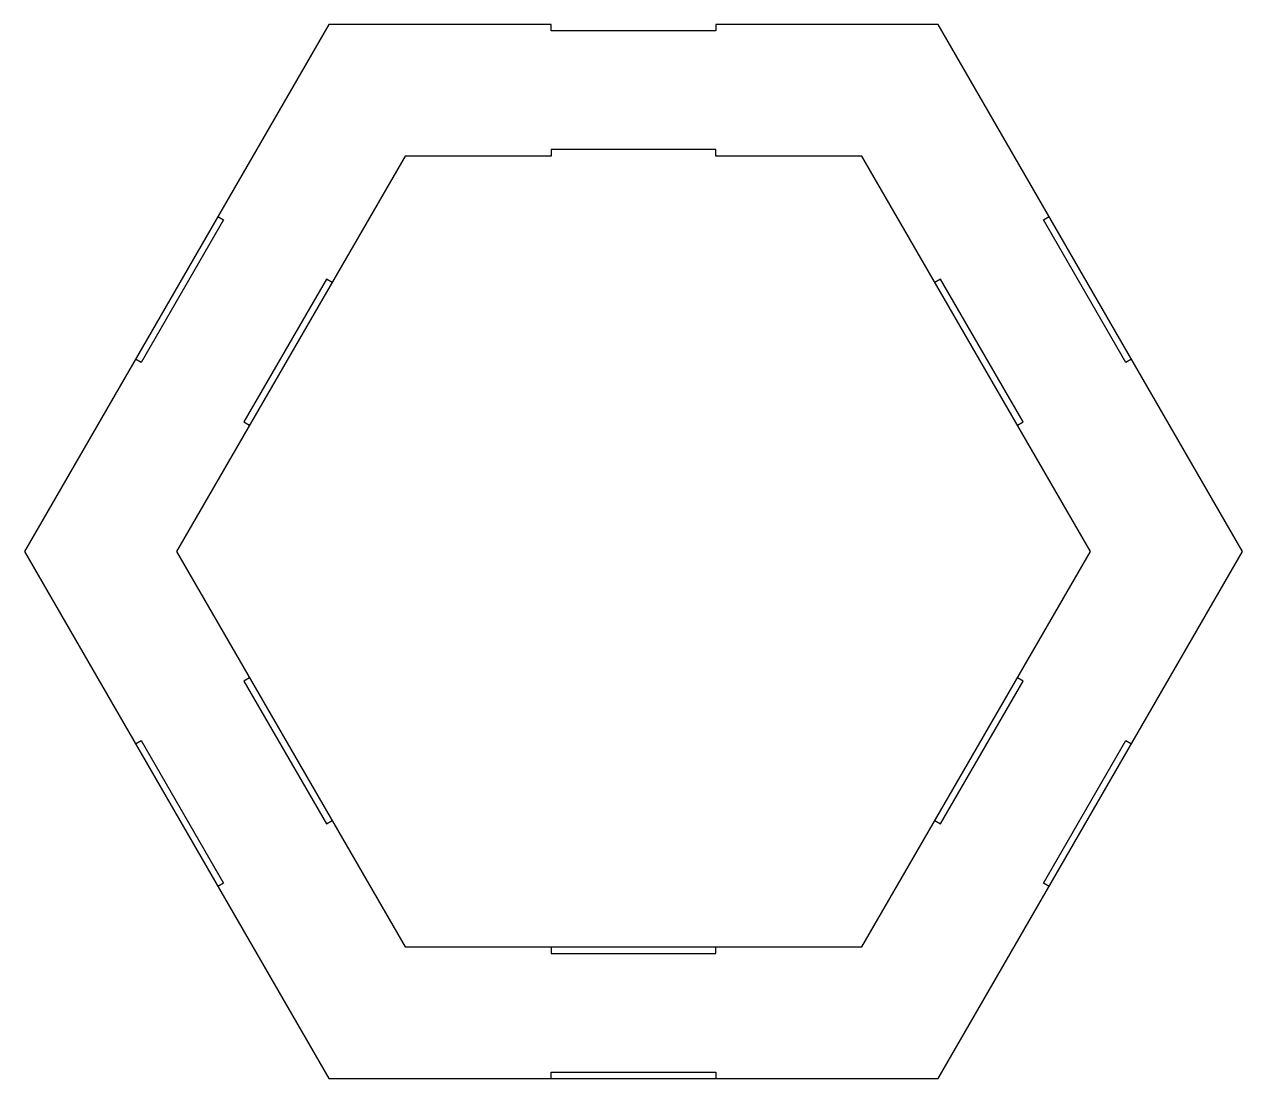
# Model space of a CAD drawing. Header units: millimetres. Extents: x -277 to 277, y -240 to 240.
import ezdxf

# ---------------------------------------------------------------- set-up
doc = ezdxf.new("R2010")
doc.units = ezdxf.units.MM
doc.layers.get('0').update_dxf_attribs({"linetype": 'CONTINUOUS'})

msp = doc.modelspace()

# ---------------------------------------------------------------- linework, layer by layer
for p, q in [((-186.5, 150.98), (-224, 86.02)), ((-189.1, 152.48), (-186.5, 150.98)), ((186.5, 150.98), (189.1, 152.48)), ((224, 86.02), (186.5, 150.98)), ((-139.73, 123.98), (-177.23, 59.02)), ((-137.13, 122.48), (-139.73, 123.98)), ((139.73, 123.98), (137.13, 122.48)), ((177.23, 59.02), (139.73, 123.98)), ((-224, 86.02), (-226.6, 87.52)), ((226.6, 87.52), (224, 86.02)), ((-177.23, 59.02), (-174.63, 57.52)), ((174.63, 57.52), (177.23, 59.02)), ((-174.63, -57.52), (-177.23, -59.02)), ((-177.23, -59.02), (-139.73, -123.98)), ((139.73, -123.98), (177.23, -59.02)), ((177.23, -59.02), (174.63, -57.52)), ((-226.6, -87.52), (-224, -86.02)), ((-224, -86.02), (-186.5, -150.98)), ((186.5, -150.98), (224, -86.02)), ((224, -86.02), (226.6, -87.52)), ((-139.73, -123.98), (-137.13, -122.48)), ((137.13, -122.48), (139.73, -123.98)), ((-186.5, -150.98), (-189.1, -152.48)), ((189.1, -152.48), (186.5, -150.98)), ((-37.5, -180), (-37.5, -183)), ((37.5, -183), (37.5, -180)), ((-37.5, -183), (37.5, -183)), ((-37.5, -237), (37.5, -237)), ((-37.5, -240), (-37.5, -237)), ((37.5, -237), (37.5, -240))]:
    msp.add_line(p, q)
for points in [[(138.56, -240), (277.13, 0), (138.56, 240), (37.5, 240), (37.5, 237), (-37.5, 237), (-37.5, 240), (-138.56, 240), (-277.13, 0), (-138.56, -240)], [(-103.92, -180), (103.92, -180), (207.85, 0), (103.92, 180), (37.5, 180), (37.5, 183), (-37.5, 183), (-37.5, 180), (-103.92, 180), (-207.85, 0)]]:
    msp.add_lwpolyline(points, close=True)

doc.saveas('drawing.dxf')
